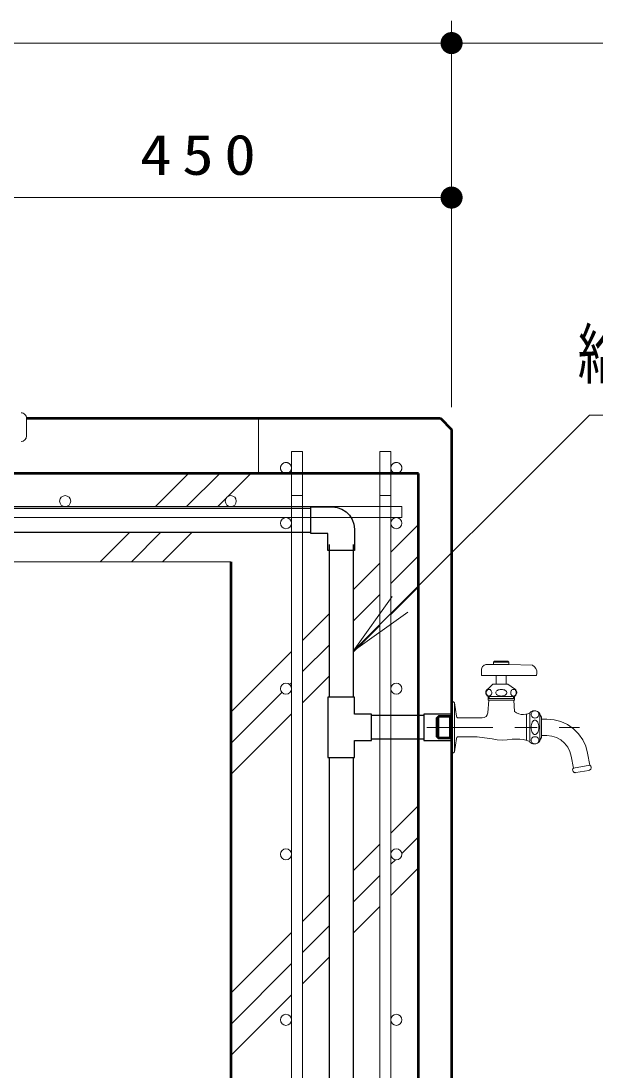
# Model space of a CAD drawing. Units: millimetres on the paper, scale 1:20. Extents: x -385 to 0, y -5 to 267.
# Drawn here: x -81.05 to -55.01, y 131.4 to 178.97 of the extents above; entities that cross this region are included whole.
import ezdxf

# ---------------------------------------------------------------- set-up
doc = ezdxf.new("R2010")
doc.units = ezdxf.units.MM
for name, pattern in [('USER1', [4.5, 2.5, -2]), ('USER2', [6, 3, -1, 1, -1]), ('USER4', [8, 5, -3])]:
    doc.linetypes.add(name, pattern=pattern)
doc.layers.add('LY_1', color=2, linetype='Continuous', lineweight=13)
doc.styles.add('ＭＳ ゴシック', font='')
doc.styles.get('ＭＳ ゴシック').set_extended_font_data('MS Gothic')

# ---------------------------------------------------------------- blocks, each defined once
blk = doc.blocks.new('filled_dot')
at = {"color": 0, "linetype": 'Continuous', "lineweight": -2, "const_width": 1.25}
blk.add_lwpolyline([(-0.625, 0, 1), (0.625, 0, 1)], format="xyb", close=True, dxfattribs=at)

msp = doc.modelspace()

# ---------------------------------------------------------------- linework, layer by layer
at = {"layer": 'LY_1', "color": 7}
for p, q in [((-61.55, 161.465), (-61.55, 178.965)), ((-61.55, 161.465), (-61.55, 178.965)), ((-126.55, 177.965), (-61.55, 177.965)), ((-61.55, 177.965), (-33.05, 177.965)), ((-61.55, 161.465), (-61.55, 171.965)), ((-84.05, 170.965), (-61.55, 170.965)), ((-74.966, 156.965), (-73.466, 158.465)), ((-73.552, 156.965), (-72.052, 158.465)), ((-71.666, 157.436), (-70.638, 158.465)), ((-72.138, 156.965), (-71.771, 157.331)), ((-64.3, 154.903), (-63.05, 156.153)), ((-77.466, 154.465), (-76.125, 155.806)), ((-76.052, 154.465), (-74.711, 155.806)), ((-74.638, 154.465), (-73.297, 155.806)), ((-64.3, 153.489), (-63.05, 154.739)), ((-116.55, 154.465), (-71.55, 154.465)), ((-66.007, 153.196), (-64.8, 154.403)), ((-64.3, 152.075), (-63.05, 153.325)), ((-66.007, 151.781), (-64.8, 152.989)), ((-66.007, 150.416), (-64.24, 152.891)), ((-66.007, 150.416), (-63.886, 152.538)), ((-68.3, 150.903), (-67.092, 152.111)), ((-63.533, 152.184), (-66.007, 150.416)), ((-66.007, 150.367), (-64.8, 151.575)), ((-71.55, 147.653), (-68.8, 150.403)), ((-68.3, 149.489), (-67.092, 150.696)), ((-59.6, 149.965), (-59.65, 149.915)), ((-59.65, 149.915), (-59.65, 149.815)), ((-59, 149.965), (-59.6, 149.965)), ((-58.95, 149.915), (-59, 149.965)), ((-58.95, 149.815), (-58.95, 149.915)), ((-60.196, 149.608), (-60.2, 149.565)), ((-60.2, 149.565), (-60.2, 149.315)), ((-60.185, 149.651), (-60.196, 149.608)), ((-60.166, 149.69), (-60.185, 149.651)), ((-60.142, 149.726), (-60.166, 149.69)), ((-60.111, 149.757), (-60.142, 149.726)), ((-60.075, 149.782), (-60.111, 149.757)), ((-60.035, 149.8), (-60.075, 149.782)), ((-59.993, 149.811), (-60.035, 149.8)), ((-59.95, 149.815), (-59.993, 149.811)), ((-59.65, 149.815), (-59.95, 149.815)), ((-57.886, 149.777), (-58.95, 149.815)), ((-57.8, 149.712), (-57.886, 149.777)), ((-57.735, 149.627), (-57.8, 149.712)), ((-57.695, 149.528), (-57.735, 149.627)), ((-57.7, 149.315), (-57.683, 149.421)), ((-57.683, 149.421), (-57.695, 149.528)), ((-68.886, 148.903), (-68.8, 148.989)), ((-68.3, 148.075), (-67.092, 149.282)), ((-60.2, 149.315), (-59.525, 149.315)), ((-59.675, 148.915), (-59.9, 148.715)), ((-59.525, 148.915), (-59.675, 148.915)), ((-59.525, 149.315), (-59.525, 148.915)), ((-59.075, 149.315), (-57.7, 149.315)), ((-59.075, 148.915), (-59.075, 149.315)), ((-59, 148.915), (-59.075, 148.915)), ((-58.7, 148.715), (-59, 148.915)), ((-71.55, 146.239), (-69.238, 148.551)), ((-59.991, 148.597), (-59.998, 148.559)), ((-59.998, 148.559), (-59.998, 148.521)), ((-59.998, 148.521), (-59.991, 148.483)), ((-59.977, 148.632), (-59.991, 148.597)), ((-59.991, 148.483), (-59.977, 148.448)), ((-59.957, 148.664), (-59.977, 148.632)), ((-59.977, 148.448), (-59.957, 148.416)), ((-59.931, 148.692), (-59.957, 148.664)), ((-59.957, 148.416), (-59.931, 148.388)), ((-59.9, 148.715), (-59.931, 148.692)), ((-58.669, 148.692), (-58.7, 148.715)), ((-58.643, 148.664), (-58.669, 148.692)), ((-58.669, 148.388), (-58.643, 148.416)), ((-58.623, 148.632), (-58.643, 148.664)), ((-58.643, 148.416), (-58.623, 148.448)), ((-58.609, 148.597), (-58.623, 148.632)), ((-58.623, 148.448), (-58.609, 148.483)), ((-58.602, 148.559), (-58.609, 148.597)), ((-58.609, 148.483), (-58.602, 148.521)), ((-58.602, 148.521), (-58.602, 148.559)), ((-61.55, 148.115), (-61.55, 145.815)), ((-61.468, 148.115), (-61.55, 148.115)), ((-61.445, 148.11), (-61.468, 148.115)), ((-61.427, 148.094), (-61.445, 148.11)), ((-61.418, 148.073), (-61.427, 148.094)), ((-61.331, 147.474), (-61.418, 148.073)), ((-59.931, 148.388), (-59.9, 148.365)), ((-59.863, 148.19), (-59.909, 147.623)), ((-59.9, 148.365), (-59.9, 148.19)), ((-59.9, 148.19), (-59.863, 148.19)), ((-58.737, 148.19), (-58.7, 148.19)), ((-58.695, 147.69), (-58.737, 148.19)), ((-58.7, 148.365), (-58.669, 148.388)), ((-58.7, 148.19), (-58.7, 148.365)), ((-71.55, 144.825), (-68.8, 147.575)), ((-61.314, 147.431), (-61.331, 147.474)), ((-59.933, 147.533), (-59.988, 147.457)), ((-59.909, 147.623), (-59.933, 147.533)), ((-58.607, 147.627), (-58.695, 147.69)), ((-58.508, 147.581), (-58.607, 147.627)), ((-58.403, 147.555), (-58.508, 147.581)), ((-58.294, 147.55), (-58.403, 147.555)), ((-58.194, 147.556), (-58.294, 147.55)), ((-58.096, 147.574), (-58.194, 147.556)), ((-58, 147.603), (-58.096, 147.574)), ((-57.96, 147.664), (-58, 147.63)), ((-58, 147.63), (-58, 147.603)), ((-57.915, 147.69), (-57.96, 147.664)), ((-57.866, 147.707), (-57.915, 147.69)), ((-57.814, 147.715), (-57.866, 147.707)), ((-57.762, 147.714), (-57.814, 147.715)), ((-57.71, 147.703), (-57.762, 147.714)), ((-57.662, 147.683), (-57.71, 147.703)), ((-57.618, 147.654), (-57.662, 147.683)), ((-57.581, 147.618), (-57.618, 147.654)), ((-57.55, 147.575), (-57.581, 147.618)), ((-57.521, 147.497), (-57.55, 147.575)), ((-57.475, 147.428), (-57.521, 147.497)), ((-61.278, 147.401), (-61.314, 147.431)), ((-61.233, 147.39), (-61.278, 147.401)), ((-60.159, 147.39), (-61.233, 147.39)), ((-60.067, 147.407), (-60.159, 147.39)), ((-59.988, 147.457), (-60.067, 147.407)), ((-57.475, 147.34), (-57.475, 147.428)), ((-57.236, 147.34), (-57.475, 147.34)), ((-56.911, 147.312), (-57.236, 147.34)), ((-56.595, 147.227), (-56.911, 147.312)), ((-56.299, 147.089), (-56.595, 147.227)), ((-56.031, 146.901), (-56.299, 147.089)), ((-61.314, 146.499), (-61.278, 146.529)), ((-61.278, 146.529), (-61.233, 146.54)), ((-61.233, 146.54), (-60.403, 146.54)), ((-60.403, 146.54), (-60.4, 146.54)), ((-60.4, 146.54), (-60.397, 146.54)), ((-60.397, 146.54), (-60.053, 146.49)), ((-57.475, 146.59), (-57.236, 146.59)), ((-57.475, 146.503), (-57.475, 146.59)), ((-57.236, 146.59), (-57.013, 146.568)), ((-57.013, 146.568), (-56.799, 146.502)), ((-55.8, 146.67), (-56.031, 146.901)), ((-55.612, 146.403), (-55.8, 146.67)), ((-61.418, 145.857), (-61.331, 146.456)), ((-61.331, 146.456), (-61.314, 146.499)), ((-60.053, 146.49), (-59.71, 146.438)), ((-59.71, 146.438), (-59.487, 146.403)), ((-59.487, 146.403), (-59.261, 146.389)), ((-59.261, 146.389), (-59.035, 146.398)), ((-59.035, 146.398), (-58.81, 146.428)), ((-58.81, 146.428), (-58.636, 146.435)), ((-58.636, 146.435), (-58.461, 146.429)), ((-58.461, 146.429), (-58.287, 146.409)), ((-58.287, 146.409), (-58.144, 146.366)), ((-58.144, 146.366), (-58, 146.327)), ((-58, 146.327), (-58, 146.3)), ((-58, 146.3), (-57.96, 146.266)), ((-57.96, 146.266), (-57.915, 146.24)), ((-57.915, 146.24), (-57.866, 146.223)), ((-57.866, 146.223), (-57.814, 146.215)), ((-57.814, 146.215), (-57.762, 146.216)), ((-57.762, 146.216), (-57.71, 146.227)), ((-57.71, 146.227), (-57.662, 146.247)), ((-57.662, 146.247), (-57.618, 146.276)), ((-57.618, 146.276), (-57.581, 146.312)), ((-57.581, 146.312), (-57.55, 146.355)), ((-57.55, 146.355), (-57.521, 146.433)), ((-57.521, 146.433), (-57.475, 146.503)), ((-56.799, 146.502), (-56.603, 146.395)), ((-56.603, 146.395), (-56.431, 146.251)), ((-56.431, 146.251), (-56.291, 146.075)), ((-56.291, 146.075), (-56.189, 145.876)), ((-55.474, 146.106), (-55.612, 146.403)), ((-55.39, 145.791), (-55.474, 146.106)), ((-61.55, 145.815), (-61.468, 145.815)), ((-61.468, 145.815), (-61.445, 145.82)), ((-61.445, 145.82), (-61.427, 145.836)), ((-61.427, 145.836), (-61.418, 145.857)), ((-56.189, 145.876), (-56.128, 145.66)), ((-56.128, 145.66), (-56.033, 145.121)), ((-55.295, 145.252), (-55.39, 145.791)), ((-56.048, 145.103), (-56.059, 145.081)), ((-56.033, 145.121), (-56.048, 145.103)), ((-55.274, 145.239), (-55.295, 145.252)), ((-55.257, 145.223), (-55.274, 145.239)), ((-55.243, 145.203), (-55.257, 145.223)), ((-55.249, 145.068), (-55.237, 145.088)), ((-55.233, 145.182), (-55.243, 145.203)), ((-55.237, 145.088), (-55.229, 145.111)), ((-55.227, 145.158), (-55.233, 145.182)), ((-55.229, 145.111), (-55.226, 145.135)), ((-55.226, 145.135), (-55.227, 145.158)), ((-56.066, 145.058), (-56.068, 145.034)), ((-56.068, 145.034), (-56.065, 145.011)), ((-56.059, 145.081), (-56.066, 145.058)), ((-56.065, 145.011), (-56.058, 144.988)), ((-56.058, 144.988), (-56.047, 144.967)), ((-56.047, 144.967), (-56.032, 144.948)), ((-56.032, 144.948), (-56.014, 144.933)), ((-56.014, 144.933), (-55.993, 144.921)), ((-55.993, 144.921), (-55.97, 144.914)), ((-55.97, 144.914), (-55.946, 144.911)), ((-55.946, 144.911), (-55.922, 144.913)), ((-55.922, 144.913), (-55.328, 145.017)), ((-55.328, 145.017), (-55.305, 145.024)), ((-55.305, 145.024), (-55.283, 145.035)), ((-55.283, 145.035), (-55.265, 145.05)), ((-55.265, 145.05), (-55.249, 145.068)), ((-64.3, 142.175), (-63.05, 143.425)), ((-63.804, 141.257), (-63.05, 142.011)), ((-66.007, 140.468), (-64.8, 141.675)), ((-64.3, 140.761), (-64.092, 140.969)), ((-64.3, 139.347), (-63.05, 140.597)), ((-66.007, 139.053), (-64.8, 140.261)), ((-68.3, 138.175), (-67.092, 139.383)), ((-66.007, 137.639), (-64.8, 138.847)), ((-68.3, 136.761), (-67.092, 137.968)), ((-71.55, 134.925), (-68.8, 137.675)), ((-68.3, 135.347), (-67.092, 136.554)), ((-71.55, 133.511), (-68.8, 136.261)), ((-71.55, 132.097), (-68.8, 134.847))]:
    msp.add_line(p, q, dxfattribs=at)
at = {"layer": 'LY_1'}
msp.add_line((-80.8, 160.165), (-80.8, 160.965), dxfattribs=at)
at = {"layer": 'LY_1', "color": 140, "lineweight": 50}
for p, q in [((-80.8, 160.965), (-62.05, 160.965)), ((-62.05, 160.965), (-61.55, 160.465)), ((-61.55, 160.465), (-61.55, 121.965)), ((-63.05, 158.465), (-117.8, 158.465)), ((-63.05, 120.965), (-63.05, 158.465)), ((-71.55, 154.465), (-71.55, 106.965))]:
    msp.add_line(p, q, dxfattribs=at)
at = {"layer": 'LY_1', "color": 253, "linetype": 'USER1'}
msp.add_line((-70.3, 160.965), (-70.3, 158.465), dxfattribs=at)
at = {"layer": 'LY_1', "color": 14, "linetype": 'USER1'}
for p, q in [((-68.8, 159.465), (-68.3, 159.465)), ((-68.8, 157.465), (-68.8, 159.465)), ((-68.3, 159.465), (-68.3, 157.465)), ((-64.8, 159.465), (-64.3, 159.465)), ((-64.8, 157.465), (-64.8, 159.465)), ((-64.3, 159.465), (-64.3, 157.465))]:
    msp.add_line(p, q, dxfattribs=at)
at = {"layer": 'LY_1', "color": 1}
for p, q in [((-68.8, 157.465), (-68.8, 104.215)), ((-68.3, 157.465), (-68.8, 157.465)), ((-68.3, 104.215), (-68.3, 157.465)), ((-64.8, 157.465), (-64.3, 157.465)), ((-64.8, 104.215), (-64.8, 157.465)), ((-64.3, 157.465), (-64.3, 104.215)), ((-63.8, 156.965), (-124.3, 156.965)), ((-63.8, 156.465), (-63.8, 156.965)), ((-124.3, 156.465), (-63.8, 156.465))]:
    msp.add_line(p, q, dxfattribs=at)
at = {"layer": 'LY_1', "color": 4, "lineweight": 25}
for p, q in [((-82.683, 156.891), (-67.917, 156.891)), ((-67.917, 156.948), (-66.95, 156.948)), ((-67.917, 155.748), (-67.917, 156.948)), ((-66.95, 156.948), (-66.727, 156.923)), ((-66.727, 156.923), (-66.516, 156.849)), ((-66.516, 156.849), (-66.327, 156.73)), ((-66.327, 156.73), (-66.168, 156.572)), ((-66.168, 156.572), (-66.049, 156.382)), ((-66.049, 156.382), (-65.975, 156.171)), ((-65.975, 156.171), (-65.95, 155.948)), ((-82.683, 155.806), (-67.917, 155.806)), ((-67.15, 155.748), (-67.917, 155.748)), ((-67.15, 154.981), (-67.15, 155.748)), ((-65.95, 155.948), (-65.95, 154.981)), ((-67.092, 155.248), (-67.092, 148.332)), ((-66.007, 155.248), (-66.007, 148.332)), ((-65.95, 154.981), (-67.15, 154.981)), ((-67.15, 148.332), (-67.15, 145.598)), ((-65.95, 148.332), (-67.15, 148.332)), ((-65.95, 147.565), (-65.95, 148.332)), ((-65.183, 147.565), (-65.95, 147.565)), ((-65.183, 146.365), (-65.183, 147.565)), ((-62.8, 147.508), (-65.183, 147.508)), ((-62.8, 147.565), (-62.8, 146.365)), ((-61.55, 147.565), (-62.8, 147.565)), ((-65.95, 145.598), (-65.95, 146.365)), ((-65.95, 146.365), (-65.183, 146.365)), ((-62.8, 146.423), (-65.183, 146.423)), ((-62.8, 146.365), (-61.55, 146.365)), ((-67.15, 145.598), (-65.95, 145.598)), ((-67.092, 145.598), (-67.092, 113.33)), ((-66.007, 145.598), (-66.007, 113.33))]:
    msp.add_line(p, q, dxfattribs=at)
at = {"layer": 'LY_1', "color": 253}
for p, q in [((-59, 148.915), (-59.6, 148.915)), ((-59.525, 149.315), (-59.525, 148.915)), ((-59.075, 148.915), (-59.075, 149.315)), ((-61.425, 145.895), (-61.425, 148.035)), ((-58.7, 148.265), (-59.9, 148.265)), ((-59.85, 148.265), (-59.85, 148.365)), ((-58.75, 148.365), (-58.75, 148.265)), ((-58.15, 147.563), (-58.15, 146.368)), ((-57.55, 146.355), (-57.55, 147.575))]:
    msp.add_line(p, q, dxfattribs=at)
at = {"layer": 'LY_1', "color": 253, "linetype": 'USER4', "lineweight": 25}
for p, q in [((-62.139, 147.489), (-62.25, 147.378)), ((-62.139, 147.489), (-62.139, 146.441)), ((-61.6, 147.489), (-62.139, 147.489)), ((-61.568, 147.501), (-61.65, 147.431)), ((-61.65, 147.489), (-61.65, 146.441)), ((-62.25, 147.378), (-62.25, 146.553)), ((-62.197, 147.431), (-62.197, 146.499)), ((-61.65, 147.431), (-62.197, 147.431)), ((-62.139, 146.441), (-62.25, 146.553)), ((-61.65, 146.499), (-62.197, 146.499)), ((-61.6, 146.441), (-62.139, 146.441)), ((-61.568, 146.429), (-61.65, 146.499))]:
    msp.add_line(p, q, dxfattribs=at)
at = {"layer": 'LY_1', "color": 4, "linetype": 'USER4', "lineweight": 25}
msp.add_line((-61.55, 146.365), (-61.55, 147.565), dxfattribs=at)
at = {"layer": 'LY_1', "color": 253, "linetype": 'USER2'}
msp.add_line((-62.678, 146.965), (-55.749, 146.965), dxfattribs=at)
at = {"layer": 'LY_1', "color": 7}
msp.add_lwpolyline([(-66.007, 150.416), (-55.31, 161.114), (-19.31, 161.114)], dxfattribs=at)
at = {"layer": 'LY_1', "color": 253}
for points in [[(-59.65, 149.915), (-59.6, 149.965), (-59, 149.965), (-58.95, 149.915)], [(-58.95, 149.815), (-58.95, 149.915), (-59.65, 149.915), (-59.65, 149.815)], [(-58.7, 148.365), (-58.669, 148.388), (-58.643, 148.416), (-58.623, 148.448), (-58.609, 148.483), (-58.602, 148.521), (-58.602, 148.559), (-58.609, 148.597), (-58.623, 148.632), (-58.643, 148.664), (-58.669, 148.692), (-58.7, 148.715), (-59, 148.915), (-59.675, 148.915), (-59.9, 148.715), (-59.931, 148.692), (-59.957, 148.664), (-59.977, 148.632), (-59.991, 148.597), (-59.998, 148.559), (-59.998, 148.521), (-59.991, 148.483), (-59.977, 148.448), (-59.957, 148.416), (-59.931, 148.388), (-59.9, 148.365)], [(-59.863, 148.19), (-59.909, 147.623), (-59.933, 147.533), (-59.988, 147.457), (-60.067, 147.407), (-60.159, 147.39), (-61.233, 147.39), (-61.278, 147.401), (-61.314, 147.431), (-61.331, 147.474), (-61.418, 148.073), (-61.427, 148.094), (-61.445, 148.11), (-61.468, 148.115), (-61.55, 148.115), (-61.55, 145.815), (-61.468, 145.815), (-61.445, 145.82), (-61.427, 145.836), (-61.418, 145.857), (-61.331, 146.456), (-61.314, 146.499), (-61.278, 146.529), (-61.233, 146.54), (-60.403, 146.54), (-60.4, 146.54), (-60.397, 146.54), (-60.053, 146.49), (-59.71, 146.438), (-59.487, 146.403), (-59.261, 146.389), (-59.035, 146.398), (-58.81, 146.428), (-58.636, 146.435), (-58.461, 146.429), (-58.287, 146.409), (-58.144, 146.366), (-58, 146.327)], [(-58.737, 148.19), (-58.695, 147.69), (-58.607, 147.627), (-58.508, 147.581), (-58.403, 147.555), (-58.294, 147.55), (-58.194, 147.556), (-58.096, 147.574), (-58, 147.603)], [(-57.475, 147.34), (-57.236, 147.34), (-56.911, 147.312), (-56.595, 147.227), (-56.299, 147.089), (-56.031, 146.901), (-55.8, 146.67), (-55.612, 146.403), (-55.474, 146.106), (-55.39, 145.791), (-55.295, 145.252), (-56.033, 145.121), (-56.128, 145.66), (-56.189, 145.876), (-56.291, 146.075), (-56.431, 146.251), (-56.603, 146.395), (-56.799, 146.502), (-57.013, 146.568), (-57.236, 146.59), (-57.475, 146.59)], [(-55.295, 145.252), (-55.274, 145.239), (-55.257, 145.223), (-55.243, 145.203), (-55.233, 145.182), (-55.227, 145.158), (-55.226, 145.135), (-55.229, 145.111), (-55.237, 145.088), (-55.249, 145.068), (-55.265, 145.05), (-55.283, 145.035), (-55.305, 145.024), (-55.328, 145.017), (-55.922, 144.913), (-55.946, 144.911), (-55.97, 144.914), (-55.993, 144.921), (-56.014, 144.933), (-56.032, 144.948), (-56.047, 144.967), (-56.058, 144.988), (-56.065, 145.011), (-56.068, 145.034), (-56.066, 145.058), (-56.059, 145.081), (-56.048, 145.103), (-56.033, 145.121)]]:
    msp.add_lwpolyline(points, dxfattribs=at)
for points in [[(-60.2, 149.315), (-57.7, 149.315), (-57.683, 149.421), (-57.695, 149.528), (-57.735, 149.627), (-57.8, 149.712), (-57.886, 149.777), (-58.95, 149.815), (-59.95, 149.815), (-59.993, 149.811), (-60.035, 149.8), (-60.075, 149.782), (-60.111, 149.757), (-60.142, 149.726), (-60.166, 149.69), (-60.185, 149.651), (-60.196, 149.608), (-60.2, 149.565)], [(-59.855, 148.684), (-59.879, 148.681), (-59.901, 148.673), (-59.924, 148.659), (-59.943, 148.64), (-59.959, 148.618), (-59.97, 148.593), (-59.977, 148.564), (-59.98, 148.534), (-59.977, 148.504), (-59.97, 148.476), (-59.959, 148.451), (-59.943, 148.428), (-59.924, 148.409), (-59.901, 148.395), (-59.879, 148.387), (-59.855, 148.384), (-59.831, 148.387), (-59.808, 148.395), (-59.785, 148.409), (-59.766, 148.428), (-59.751, 148.451), (-59.739, 148.476), (-59.732, 148.504), (-59.73, 148.534), (-59.732, 148.564), (-59.739, 148.593), (-59.751, 148.618), (-59.766, 148.64), (-59.785, 148.659), (-59.808, 148.673), (-59.831, 148.681)], [(-59.3, 148.684), (-59.25, 148.681), (-59.2, 148.672), (-59.16, 148.659), (-59.123, 148.64), (-59.092, 148.617), (-59.066, 148.587), (-59.054, 148.562), (-59.05, 148.534), (-59.054, 148.507), (-59.066, 148.481), (-59.092, 148.452), (-59.123, 148.428), (-59.16, 148.409), (-59.2, 148.396), (-59.25, 148.387), (-59.3, 148.384), (-59.35, 148.387), (-59.4, 148.396), (-59.44, 148.409), (-59.477, 148.428), (-59.508, 148.452), (-59.534, 148.481), (-59.546, 148.507), (-59.55, 148.534), (-59.546, 148.562), (-59.534, 148.587), (-59.508, 148.617), (-59.477, 148.64), (-59.44, 148.659), (-59.4, 148.672), (-59.35, 148.681)], [(-58.745, 148.684), (-58.721, 148.681), (-58.699, 148.673), (-58.676, 148.659), (-58.657, 148.64), (-58.641, 148.618), (-58.63, 148.593), (-58.623, 148.564), (-58.62, 148.534), (-58.623, 148.504), (-58.63, 148.476), (-58.641, 148.451), (-58.657, 148.428), (-58.676, 148.409), (-58.699, 148.395), (-58.721, 148.387), (-58.745, 148.384), (-58.769, 148.387), (-58.792, 148.395), (-58.815, 148.409), (-58.834, 148.428), (-58.849, 148.451), (-58.861, 148.476), (-58.868, 148.504), (-58.87, 148.534), (-58.868, 148.564), (-58.861, 148.593), (-58.849, 148.618), (-58.834, 148.64), (-58.815, 148.659), (-58.792, 148.673), (-58.769, 148.681)], [(-59.9, 148.365), (-58.7, 148.365), (-58.7, 148.19), (-59.9, 148.19)], [(-58, 147.63), (-58, 146.3), (-57.96, 146.266), (-57.915, 146.24), (-57.866, 146.223), (-57.814, 146.215), (-57.762, 146.216), (-57.71, 146.227), (-57.662, 146.247), (-57.618, 146.276), (-57.581, 146.312), (-57.55, 146.355), (-57.521, 146.433), (-57.475, 146.503), (-57.475, 147.428), (-57.521, 147.497), (-57.55, 147.575), (-57.581, 147.618), (-57.618, 147.654), (-57.662, 147.683), (-57.71, 147.703), (-57.762, 147.714), (-57.814, 147.715), (-57.866, 147.707), (-57.915, 147.69), (-57.96, 147.664)], [(-57.775, 147.388), (-57.809, 147.391), (-57.843, 147.4), (-57.872, 147.415), (-57.899, 147.435), (-57.92, 147.46), (-57.937, 147.489), (-57.947, 147.519), (-57.95, 147.55), (-57.947, 147.582), (-57.937, 147.612), (-57.92, 147.641), (-57.899, 147.665), (-57.872, 147.686), (-57.843, 147.7), (-57.809, 147.71), (-57.775, 147.713), (-57.741, 147.71), (-57.707, 147.7), (-57.678, 147.686), (-57.651, 147.665), (-57.629, 147.641), (-57.613, 147.612), (-57.603, 147.582), (-57.6, 147.55), (-57.603, 147.519), (-57.613, 147.489), (-57.629, 147.46), (-57.651, 147.435), (-57.678, 147.415), (-57.707, 147.4), (-57.741, 147.391)], [(-57.775, 147.29), (-57.743, 147.285), (-57.715, 147.27), (-57.679, 147.236), (-57.651, 147.195), (-57.629, 147.147), (-57.614, 147.096), (-57.604, 147.031), (-57.6, 146.965), (-57.604, 146.899), (-57.614, 146.834), (-57.629, 146.783), (-57.651, 146.735), (-57.679, 146.695), (-57.715, 146.661), (-57.743, 146.645), (-57.775, 146.64), (-57.807, 146.645), (-57.835, 146.661), (-57.871, 146.695), (-57.899, 146.735), (-57.921, 146.783), (-57.936, 146.834), (-57.946, 146.899), (-57.95, 146.965), (-57.946, 147.031), (-57.936, 147.096), (-57.921, 147.147), (-57.899, 147.195), (-57.871, 147.236), (-57.835, 147.27), (-57.807, 147.285)], [(-57.775, 146.542), (-57.809, 146.539), (-57.843, 146.53), (-57.872, 146.515), (-57.899, 146.495), (-57.92, 146.47), (-57.937, 146.441), (-57.947, 146.411), (-57.95, 146.38), (-57.947, 146.348), (-57.937, 146.318), (-57.92, 146.289), (-57.899, 146.265), (-57.872, 146.245), (-57.843, 146.23), (-57.809, 146.22), (-57.775, 146.217), (-57.741, 146.22), (-57.707, 146.23), (-57.678, 146.245), (-57.651, 146.265), (-57.629, 146.289), (-57.613, 146.318), (-57.603, 146.348), (-57.6, 146.38), (-57.603, 146.411), (-57.613, 146.441), (-57.629, 146.47), (-57.651, 146.495), (-57.678, 146.515), (-57.707, 146.53), (-57.741, 146.539)]]:
    msp.add_lwpolyline(points, close=True, dxfattribs=at)
at = {"layer": 'LY_1', "color": 14, "linetype": 'USER1'}
for centre in [(-69.05, 158.715), (-64.05, 158.715)]:
    msp.add_circle(centre, 0.25, dxfattribs=at)
at = {"layer": 'LY_1', "color": 1}
for centre in [(-79.05, 157.215), (-71.55, 157.215), (-69.05, 156.215), (-64.05, 156.215), (-69.05, 148.715), (-64.05, 148.715), (-69.05, 141.215), (-64.05, 141.215), (-69.05, 133.715), (-64.05, 133.715)]:
    msp.add_circle(centre, 0.25, dxfattribs=at)
at = {"layer": 'LY_1'}
for centre, start, end in [((-81.05, 160.965), 0, 90.0001), ((-81.05, 160.165), 270.0001, 0)]:
    msp.add_arc(centre, 0.25, start, end, dxfattribs=at)
at = {"layer": 'LY_1', "color": 253, "linetype": 'USER4', "lineweight": 25}
for centre, start, end in [((-61.6, 147.539), 270, 0), ((-61.6, 146.391), 0, 90)]:
    msp.add_arc(centre, 0.05, start, end, dxfattribs=at)

# ---------------------------------------------------------------- block references
at = {"layer": 'LY_1', "color": 7, "xscale": 0.4, "yscale": 0.4, "rotation": 180}
for p in [(-61.55, 177.965), (-61.55, 170.965)]:
    msp.add_blockref('filled_dot', p, dxfattribs=at)
at = {"layer": 'LY_1', "color": 7, "xscale": 0.4, "yscale": 0.4}
msp.add_blockref('filled_dot', (-61.55, 177.965), dxfattribs=at)

# ---------------------------------------------------------------- texts
at = {"layer": 'LY_1', "color": 7, "style": 'ＭＳ ゴシック'}
for s, insert, char_height, attachment_point in [('\\T1.33;\\W1.15;450', (-72.8, 171.965), 1.833, 8), ('\\T1.64;\\W0.75;給水管：ＨＩＶＰ管\u3000１３', (-55.836, 163.764), 2.199, 4)]:
    msp.add_mtext(s, dxfattribs=dict(at, insert=insert, char_height=char_height, attachment_point=attachment_point))

doc.saveas('drawing.dxf')
